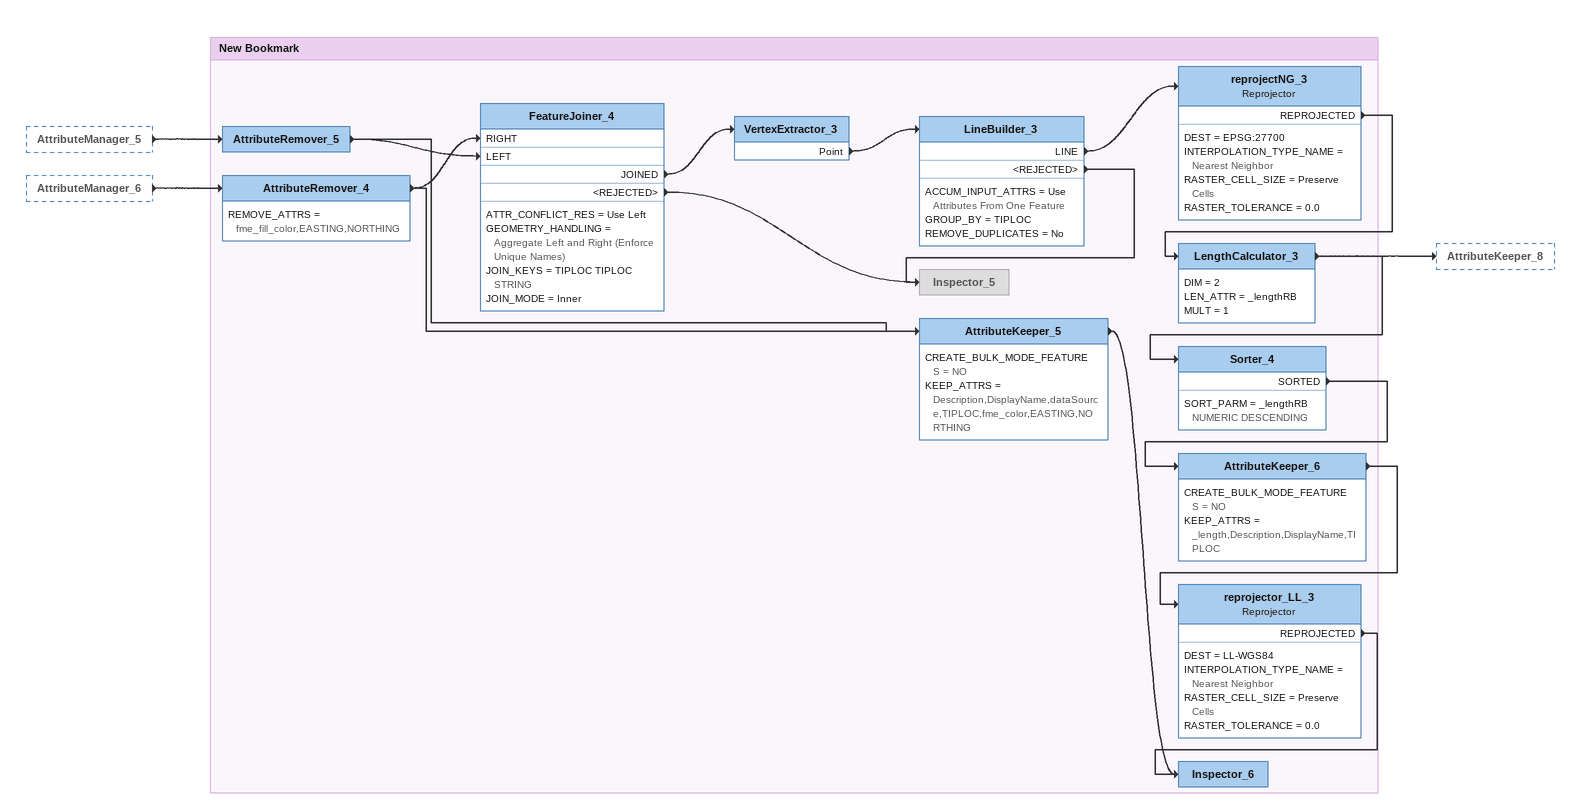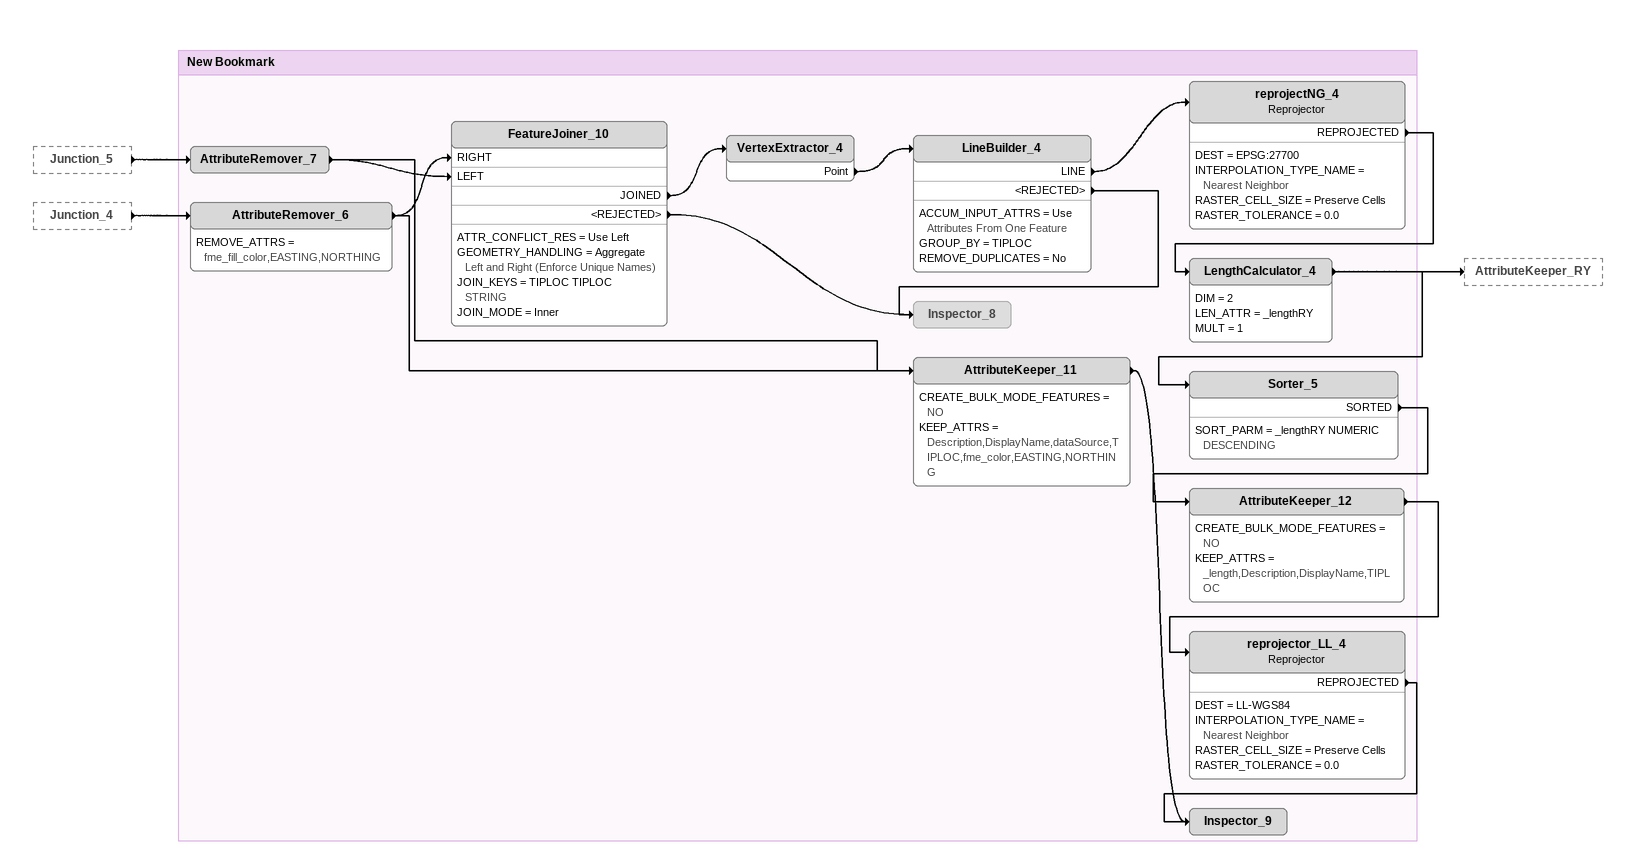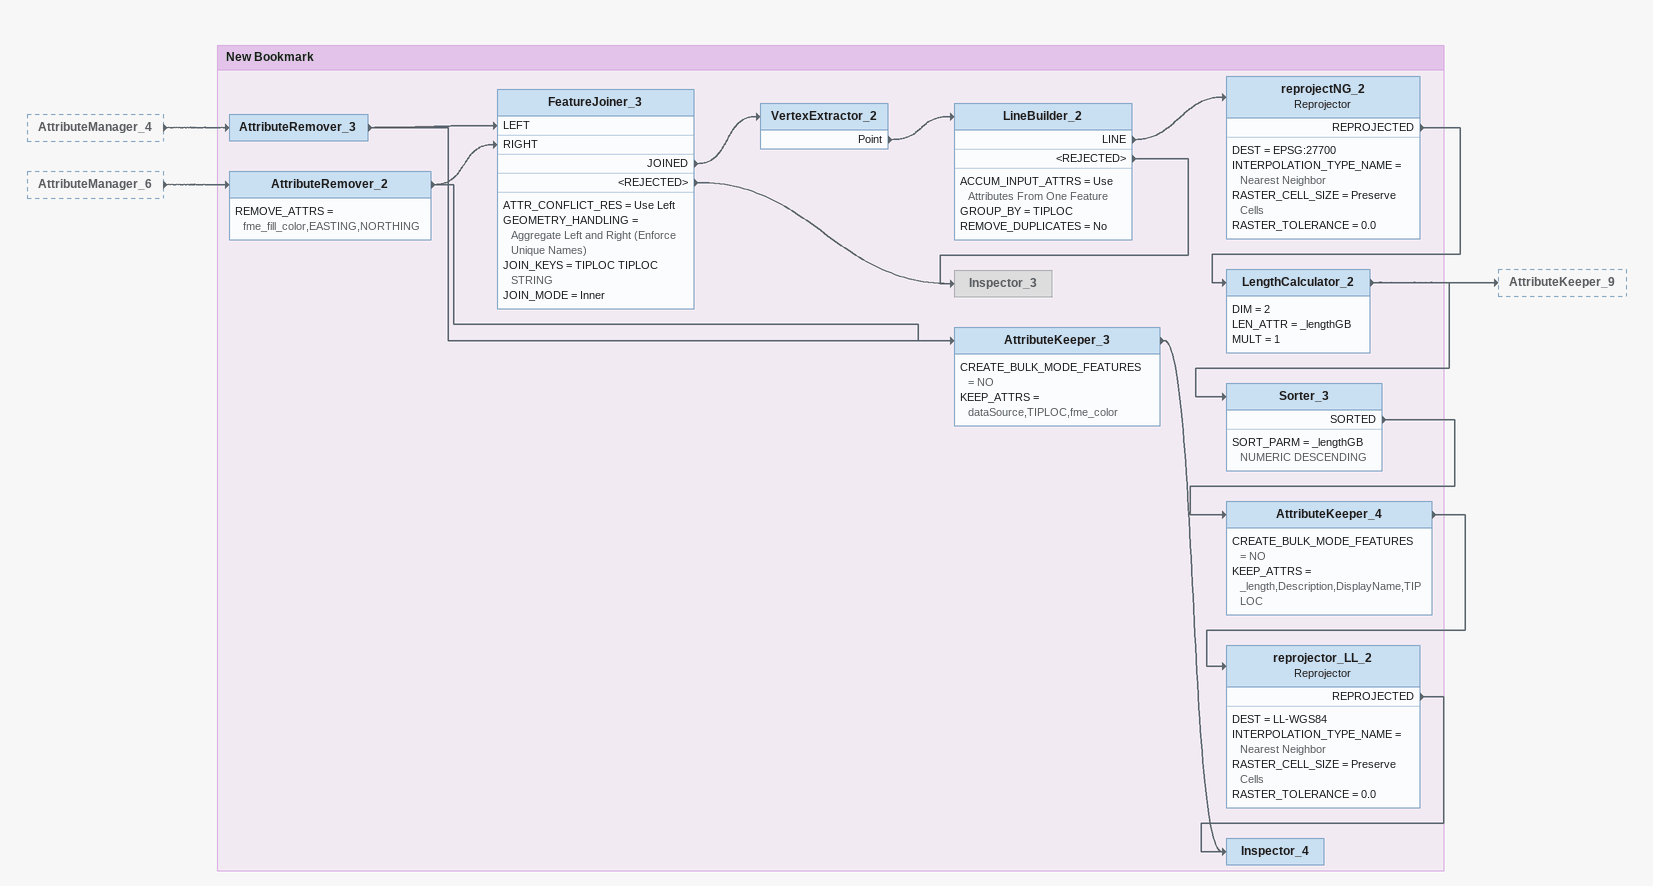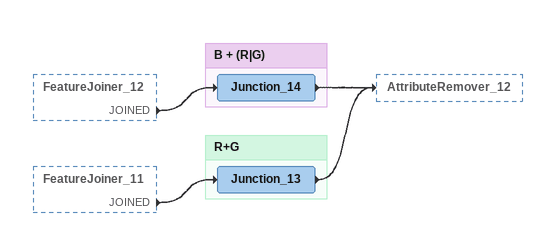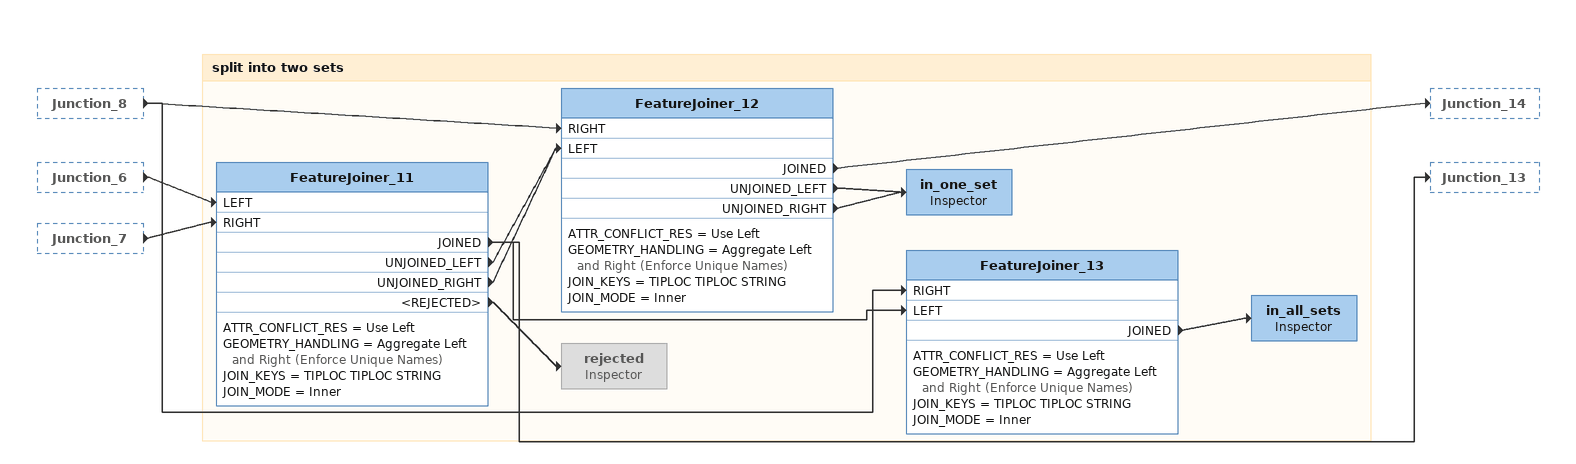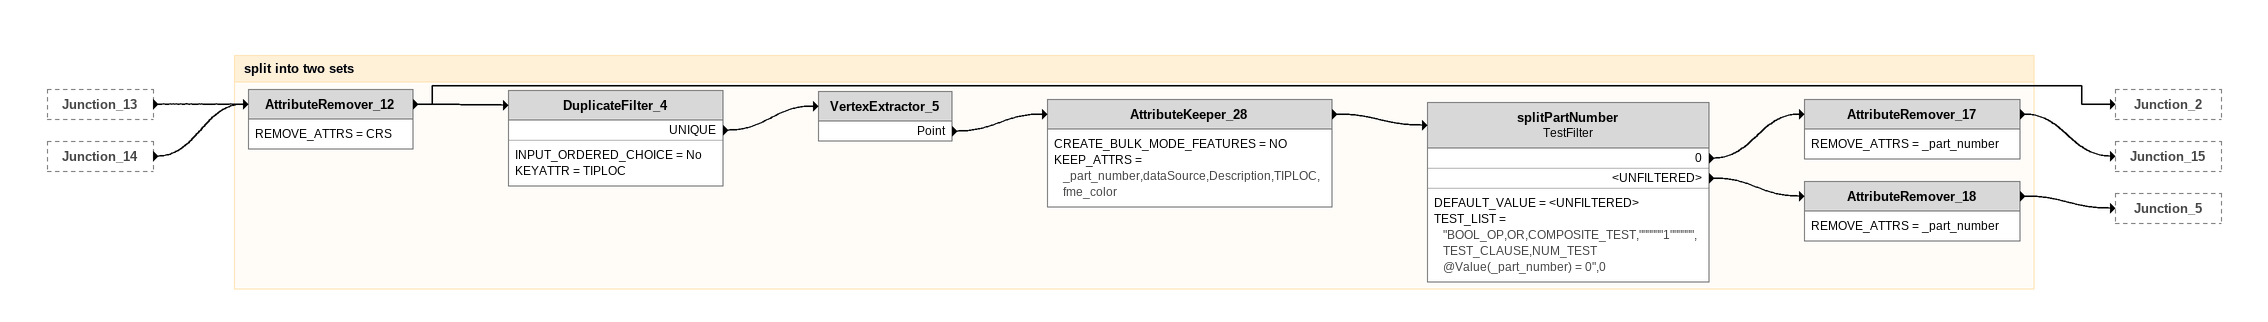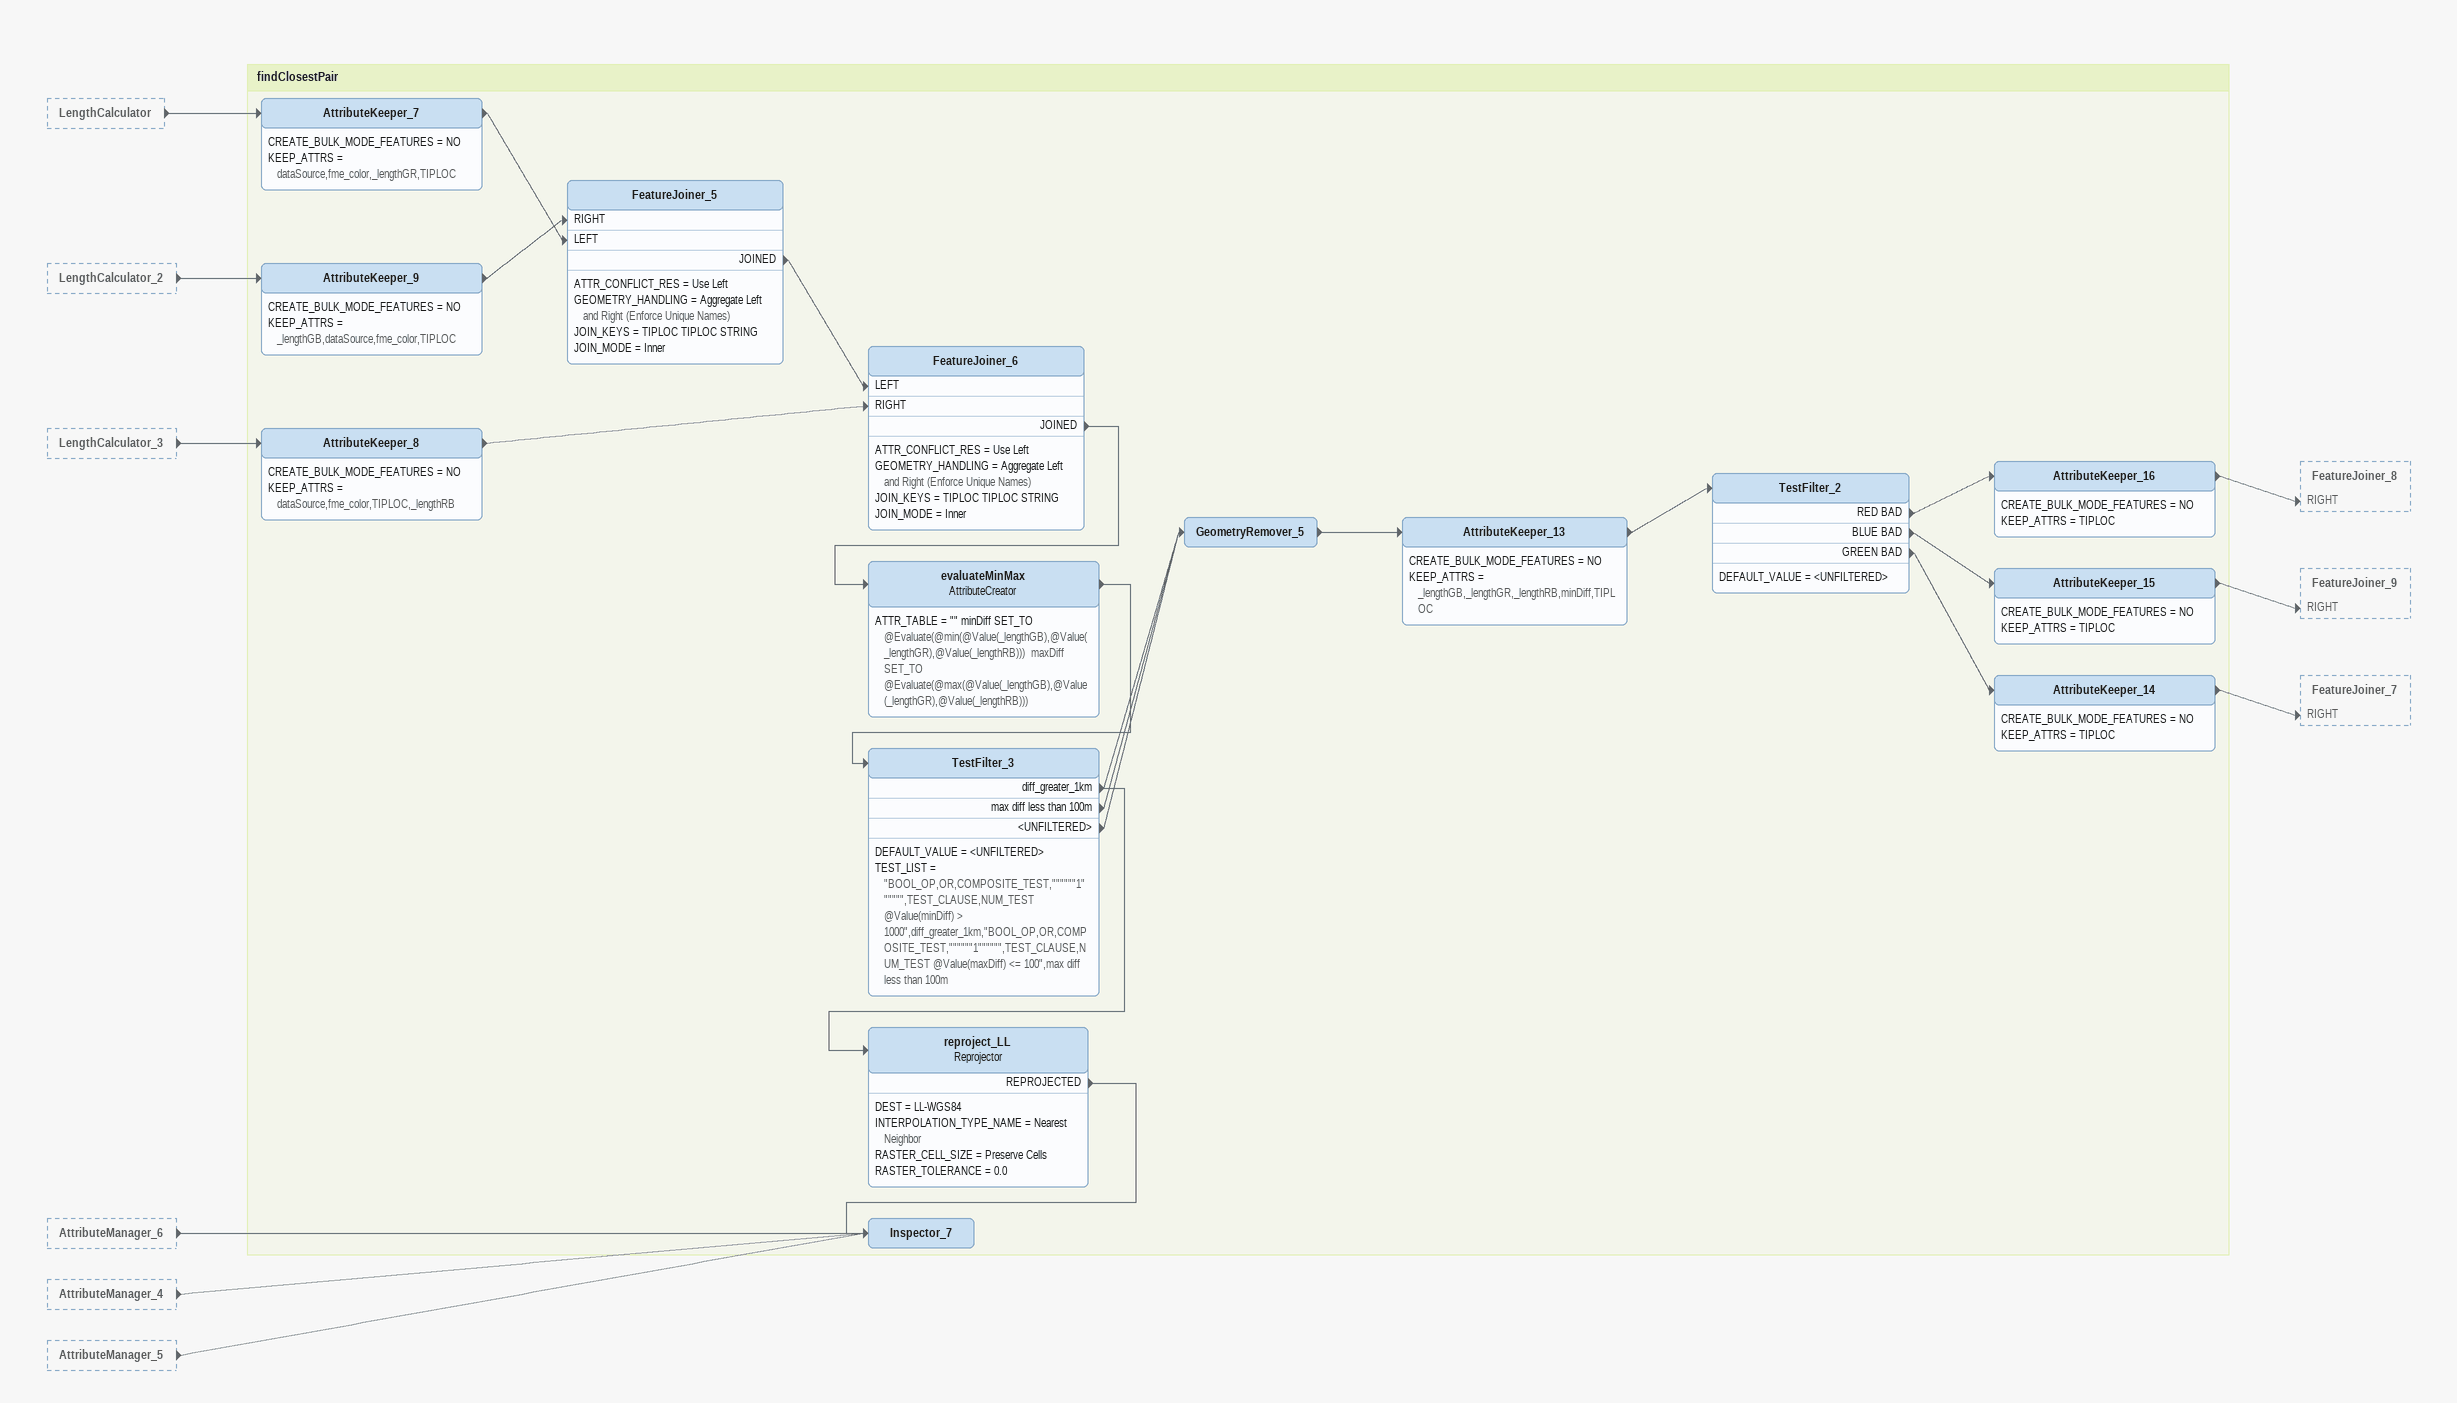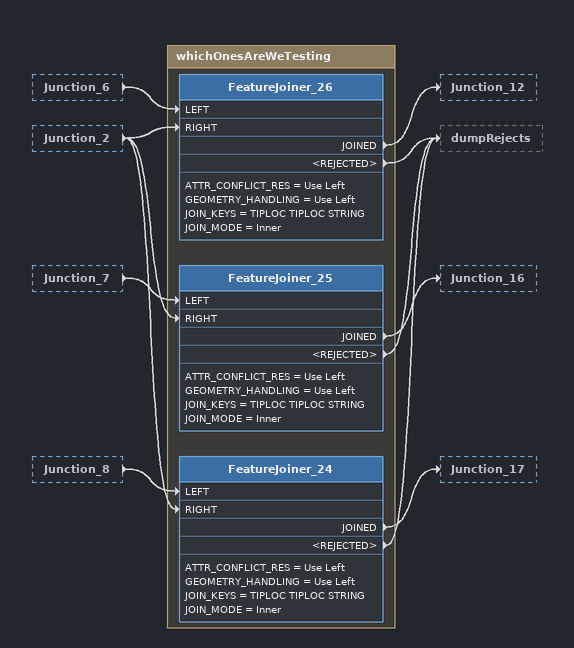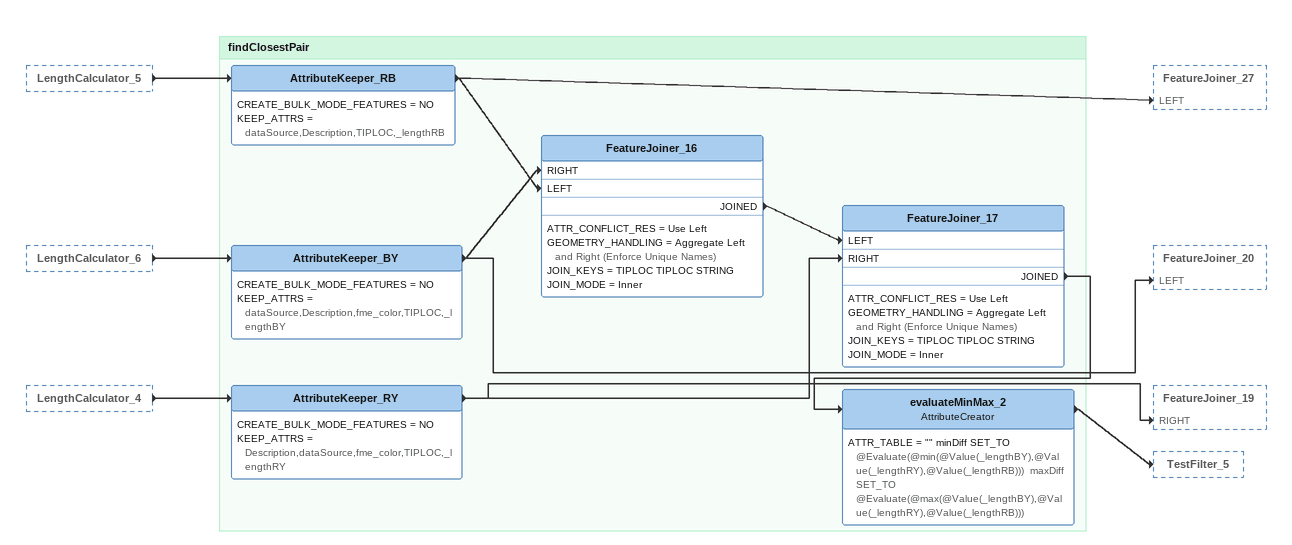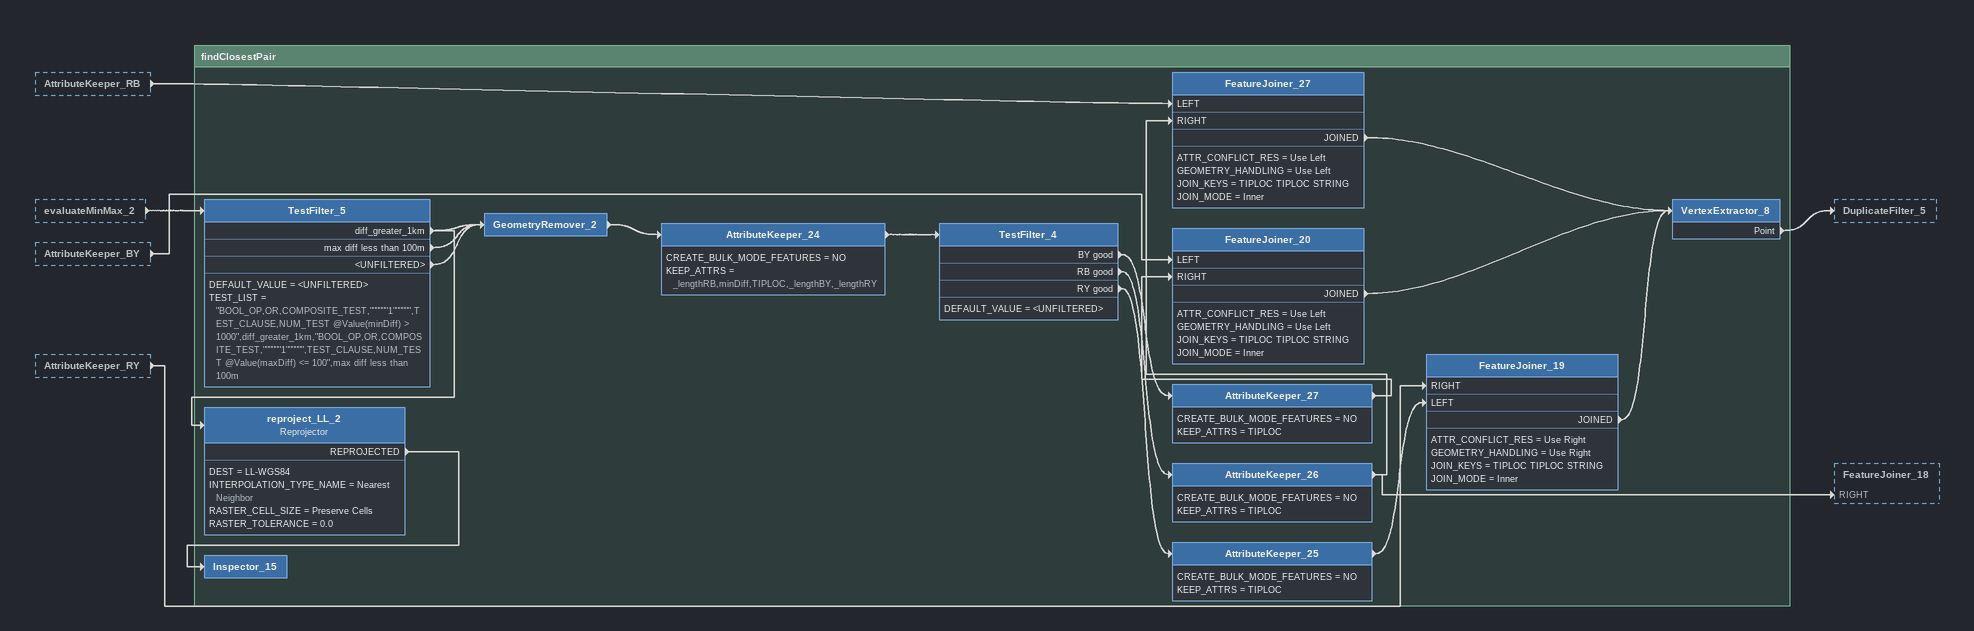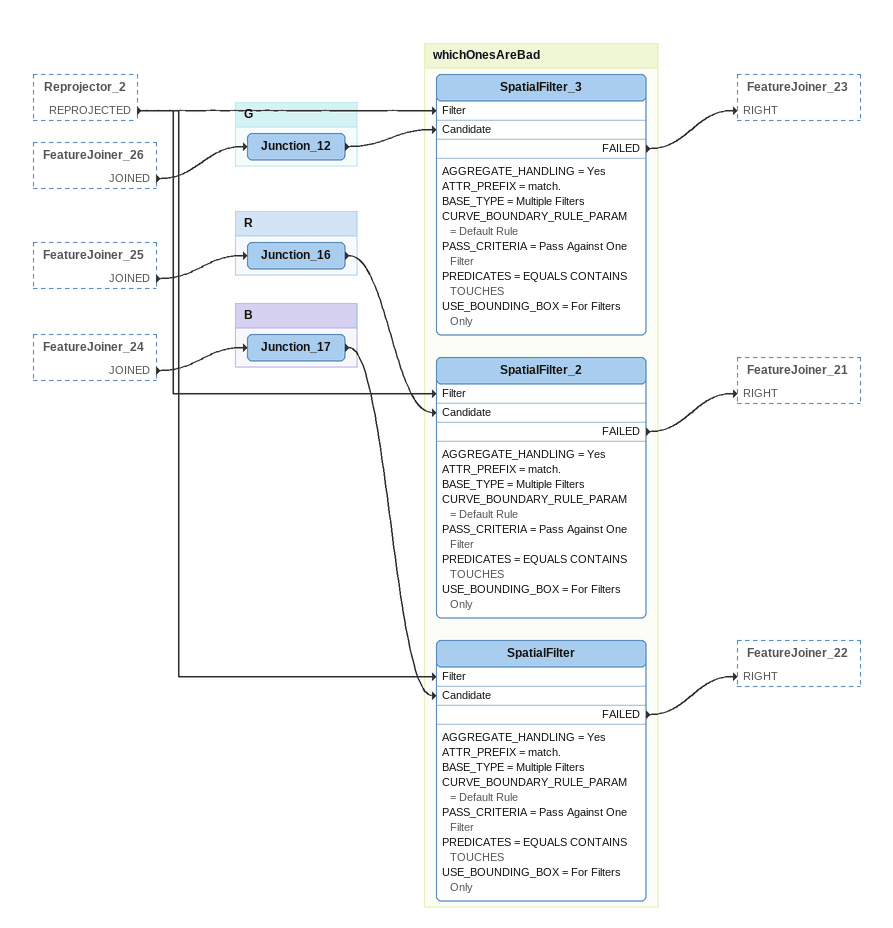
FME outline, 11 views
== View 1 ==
AttributeManager_5 [outside]
    -> AttributeRemover_5
AttributeManager_6 [outside]
    -> AttributeRemover_4

Bookmark: New Bookmark
AttributeRemover_5
    -> AttributeKeeper_5
    -> FeatureJoiner_4 [LEFT]
AttributeRemover_4
    REMOVE_ATTRS = fme_fill_color,EASTING,NORTHING
    -> AttributeKeeper_5
    -> FeatureJoiner_4 [RIGHT]
FeatureJoiner_4
    ATTR_CONFLICT_RES = Use Left
    GEOMETRY_HANDLING = Aggregate Left and Right (Enforce Unique Names)
    JOIN_KEYS = TIPLOC TIPLOC STRING
    JOIN_MODE = Inner
    JOINED -> VertexExtractor_3
    <REJECTED> -> Inspector_5
VertexExtractor_3
    Point -> LineBuilder_3
LineBuilder_3
    ACCUM_INPUT_ATTRS = Use Attributes From One Feature
    GROUP_BY = TIPLOC
    REMOVE_DUPLICATES = No
    LINE -> reprojectNG_3
    <REJECTED> -> Inspector_5
reprojectNG_3: Reprojector
    DEST = EPSG:27700
    INTERPOLATION_TYPE_NAME = Nearest Neighbor
    RASTER_CELL_SIZE = Preserve Cells
    RASTER_TOLERANCE = 0.0
    REPROJECTED -> LengthCalculator_3
LengthCalculator_3
    DIM = 2
    LEN_ATTR = _lengthRB
    MULT = 1
    -> Sorter_4
    -> AttributeKeeper_8
Sorter_4
    SORT_PARM = _lengthRB NUMERIC DESCENDING
    SORTED -> AttributeKeeper_6
AttributeKeeper_6
    CREATE_BULK_MODE_FEATURES = NO
    KEEP_ATTRS = _length,Description,DisplayName,TIPLOC
    -> reprojector_LL_3
reprojector_LL_3: Reprojector
    DEST = LL-WGS84
    INTERPOLATION_TYPE_NAME = Nearest Neighbor
    RASTER_CELL_SIZE = Preserve Cells
    RASTER_TOLERANCE = 0.0
    REPROJECTED -> Inspector_6
Inspector_5 [off]
AttributeKeeper_5
    CREATE_BULK_MODE_FEATURES = NO
    KEEP_ATTRS = Description,DisplayName,dataSource,TIPLOC,fme_color,EASTING,NORTHING
    -> Inspector_6
Inspector_6

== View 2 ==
Junction_5 [outside]
    -> AttributeRemover_7
Junction_4 [outside]
    -> AttributeRemover_6

Bookmark: New Bookmark
AttributeRemover_7
    -> AttributeKeeper_11
    -> FeatureJoiner_10 [LEFT]
AttributeRemover_6
    REMOVE_ATTRS = fme_fill_color,EASTING,NORTHING
    -> AttributeKeeper_11
    -> FeatureJoiner_10 [RIGHT]
FeatureJoiner_10
    ATTR_CONFLICT_RES = Use Left
    GEOMETRY_HANDLING = Aggregate Left and Right (Enforce Unique Names)
    JOIN_KEYS = TIPLOC TIPLOC STRING
    JOIN_MODE = Inner
    JOINED -> VertexExtractor_4
    <REJECTED> -> Inspector_8
VertexExtractor_4
    Point -> LineBuilder_4
LineBuilder_4
    ACCUM_INPUT_ATTRS = Use Attributes From One Feature
    GROUP_BY = TIPLOC
    REMOVE_DUPLICATES = No
    LINE -> reprojectNG_4
    <REJECTED> -> Inspector_8
reprojectNG_4: Reprojector
    DEST = EPSG:27700
    INTERPOLATION_TYPE_NAME = Nearest Neighbor
    RASTER_CELL_SIZE = Preserve Cells
    RASTER_TOLERANCE = 0.0
    REPROJECTED -> LengthCalculator_4
LengthCalculator_4
    DIM = 2
    LEN_ATTR = _lengthRY
    MULT = 1
    -> Sorter_5
    -> AttributeKeeper_RY
Sorter_5
    SORT_PARM = _lengthRY NUMERIC DESCENDING
    SORTED -> AttributeKeeper_12
AttributeKeeper_12
    CREATE_BULK_MODE_FEATURES = NO
    KEEP_ATTRS = _length,Description,DisplayName,TIPLOC
    -> reprojector_LL_4
reprojector_LL_4: Reprojector
    DEST = LL-WGS84
    INTERPOLATION_TYPE_NAME = Nearest Neighbor
    RASTER_CELL_SIZE = Preserve Cells
    RASTER_TOLERANCE = 0.0
    REPROJECTED -> Inspector_9
Inspector_8 [off]
AttributeKeeper_11
    CREATE_BULK_MODE_FEATURES = NO
    KEEP_ATTRS = Description,DisplayName,dataSource,TIPLOC,fme_color,EASTING,NORTHING
    -> Inspector_9
Inspector_9

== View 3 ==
AttributeManager_4 [outside]
    -> AttributeRemover_3
AttributeManager_6 [outside]
    -> AttributeRemover_2

Bookmark: New Bookmark
AttributeRemover_3
    -> AttributeKeeper_3
    -> FeatureJoiner_3 [LEFT]
AttributeRemover_2
    REMOVE_ATTRS = fme_fill_color,EASTING,NORTHING
    -> AttributeKeeper_3
    -> FeatureJoiner_3 [RIGHT]
FeatureJoiner_3
    ATTR_CONFLICT_RES = Use Left
    GEOMETRY_HANDLING = Aggregate Left and Right (Enforce Unique Names)
    JOIN_KEYS = TIPLOC TIPLOC STRING
    JOIN_MODE = Inner
    JOINED -> VertexExtractor_2
    <REJECTED> -> Inspector_3
VertexExtractor_2
    Point -> LineBuilder_2
LineBuilder_2
    ACCUM_INPUT_ATTRS = Use Attributes From One Feature
    GROUP_BY = TIPLOC
    REMOVE_DUPLICATES = No
    LINE -> reprojectNG_2
    <REJECTED> -> Inspector_3
reprojectNG_2: Reprojector
    DEST = EPSG:27700
    INTERPOLATION_TYPE_NAME = Nearest Neighbor
    RASTER_CELL_SIZE = Preserve Cells
    RASTER_TOLERANCE = 0.0
    REPROJECTED -> LengthCalculator_2
LengthCalculator_2
    DIM = 2
    LEN_ATTR = _lengthGB
    MULT = 1
    -> Sorter_3
    -> AttributeKeeper_9
Sorter_3
    SORT_PARM = _lengthGB NUMERIC DESCENDING
    SORTED -> AttributeKeeper_4
AttributeKeeper_4
    CREATE_BULK_MODE_FEATURES = NO
    KEEP_ATTRS = _length,Description,DisplayName,TIPLOC
    -> reprojector_LL_2
reprojector_LL_2: Reprojector
    DEST = LL-WGS84
    INTERPOLATION_TYPE_NAME = Nearest Neighbor
    RASTER_CELL_SIZE = Preserve Cells
    RASTER_TOLERANCE = 0.0
    REPROJECTED -> Inspector_4
Inspector_3 [off]
AttributeKeeper_3
    CREATE_BULK_MODE_FEATURES = NO
    KEEP_ATTRS = dataSource,TIPLOC,fme_color
    -> Inspector_4
Inspector_4

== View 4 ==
FeatureJoiner_12 [outside]
    JOINED -> Junction_14
FeatureJoiner_11 [outside]
    JOINED -> Junction_13

Bookmark: R+G
Junction_13
    -> AttributeRemover_12

Bookmark: B + (R|G)
Junction_14
    -> AttributeRemover_12

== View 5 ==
Junction_8 [outside]
    -> FeatureJoiner_12 [RIGHT]
    -> FeatureJoiner_13 [RIGHT]
Junction_6 [outside]
    -> FeatureJoiner_11 [LEFT]
Junction_7 [outside]
    -> FeatureJoiner_11 [RIGHT]

Bookmark: split into two sets
FeatureJoiner_11
    ATTR_CONFLICT_RES = Use Left
    GEOMETRY_HANDLING = Aggregate Left and Right (Enforce Unique Names)
    JOIN_KEYS = TIPLOC TIPLOC STRING
    JOIN_MODE = Inner
    JOINED -> FeatureJoiner_13 [LEFT]
    JOINED -> Junction_13
    UNJOINED_LEFT -> FeatureJoiner_12 [LEFT]
    UNJOINED_RIGHT -> FeatureJoiner_12 [LEFT]
    <REJECTED> -> rejected
rejected: Inspector [off]
FeatureJoiner_12
    ATTR_CONFLICT_RES = Use Left
    GEOMETRY_HANDLING = Aggregate Left and Right (Enforce Unique Names)
    JOIN_KEYS = TIPLOC TIPLOC STRING
    JOIN_MODE = Inner
    JOINED -> Junction_14
    UNJOINED_LEFT -> in_one_set
    UNJOINED_RIGHT -> in_one_set
in_one_set: Inspector
FeatureJoiner_13
    ATTR_CONFLICT_RES = Use Left
    GEOMETRY_HANDLING = Aggregate Left and Right (Enforce Unique Names)
    JOIN_KEYS = TIPLOC TIPLOC STRING
    JOIN_MODE = Inner
    JOINED -> in_all_sets
in_all_sets: Inspector

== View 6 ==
Junction_13 [outside]
    -> AttributeRemover_12
Junction_14 [outside]
    -> AttributeRemover_12

Bookmark: split into two sets
AttributeRemover_12
    REMOVE_ATTRS = CRS
    -> DuplicateFilter_4
    -> Junction_2
DuplicateFilter_4
    INPUT_ORDERED_CHOICE = No
    KEYATTR = TIPLOC
    UNIQUE -> VertexExtractor_5
VertexExtractor_5
    Point -> AttributeKeeper_28
AttributeKeeper_28
    CREATE_BULK_MODE_FEATURES = NO
    KEEP_ATTRS = _part_number,dataSource,Description,TIPLOC,fme_color
    -> splitPartNumber
splitPartNumber: TestFilter
    DEFAULT_VALUE = <UNFILTERED>
    TEST_LIST = "BOOL_OP,OR,COMPOSITE_TEST,""""""1"""""",TEST_CLAUSE,NUM_TEST @Value(_part_number) = 0",0
    0 -> AttributeRemover_17
    <UNFILTERED> -> AttributeRemover_18
AttributeRemover_17
    REMOVE_ATTRS = _part_number
    -> Junction_15
AttributeRemover_18
    REMOVE_ATTRS = _part_number
    -> Junction_5

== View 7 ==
LengthCalculator [outside]
    -> AttributeKeeper_7
LengthCalculator_2 [outside]
    -> AttributeKeeper_9
LengthCalculator_3 [outside]
    -> AttributeKeeper_8
AttributeManager_6 [outside]
    -> Inspector_7
AttributeManager_4 [outside]
    -> Inspector_7
AttributeManager_5 [outside]
    -> Inspector_7

Bookmark: findClosestPair
AttributeKeeper_7
    CREATE_BULK_MODE_FEATURES = NO
    KEEP_ATTRS = dataSource,fme_color,_lengthGR,TIPLOC
    -> FeatureJoiner_5 [LEFT]
AttributeKeeper_9
    CREATE_BULK_MODE_FEATURES = NO
    KEEP_ATTRS = _lengthGB,dataSource,fme_color,TIPLOC
    -> FeatureJoiner_5 [RIGHT]
FeatureJoiner_5
    ATTR_CONFLICT_RES = Use Left
    GEOMETRY_HANDLING = Aggregate Left and Right (Enforce Unique Names)
    JOIN_KEYS = TIPLOC TIPLOC STRING
    JOIN_MODE = Inner
    JOINED -> FeatureJoiner_6 [LEFT]
AttributeKeeper_8
    CREATE_BULK_MODE_FEATURES = NO
    KEEP_ATTRS = dataSource,fme_color,TIPLOC,_lengthRB
    -> FeatureJoiner_6 [RIGHT]
FeatureJoiner_6
    ATTR_CONFLICT_RES = Use Left
    GEOMETRY_HANDLING = Aggregate Left and Right (Enforce Unique Names)
    JOIN_KEYS = TIPLOC TIPLOC STRING
    JOIN_MODE = Inner
    JOINED -> evaluateMinMax
evaluateMinMax: AttributeCreator
    ATTR_TABLE = "" minDiff SET_TO @Evaluate(@min(@Value(_lengthGB),@Value(_lengthGR),@Value(_lengthRB)))  maxDiff SET_TO @Evaluate(@max(@Value(_lengthGB),@Value(_lengthGR),@Value(_lengthRB)))
    -> TestFilter_3
TestFilter_3
    DEFAULT_VALUE = <UNFILTERED>
    TEST_LIST = "BOOL_OP,OR,COMPOSITE_TEST,""""""1"""""",TEST_CLAUSE,NUM_TEST @Value(minDiff) > 1000",diff_greater_1km,"BOOL_OP,OR,COMPOSITE_TEST,""""""1"""""",TEST_CLAUSE,NUM_TEST @Value(maxDiff) <= 100",max diff less than 100m
    diff_greater_1km -> GeometryRemover_5
    diff_greater_1km -> reproject_LL
    max diff less than 100m -> GeometryRemover_5
    <UNFILTERED> -> GeometryRemover_5
GeometryRemover_5
    -> AttributeKeeper_13
AttributeKeeper_13
    CREATE_BULK_MODE_FEATURES = NO
    KEEP_ATTRS = _lengthGB,_lengthGR,_lengthRB,minDiff,TIPLOC
    -> TestFilter_2
TestFilter_2
    DEFAULT_VALUE = <UNFILTERED>
    RED BAD -> AttributeKeeper_16
    BLUE BAD -> AttributeKeeper_15
    GREEN BAD -> AttributeKeeper_14
AttributeKeeper_16
    CREATE_BULK_MODE_FEATURES = NO
    KEEP_ATTRS = TIPLOC
    -> FeatureJoiner_8 [RIGHT]
AttributeKeeper_15
    CREATE_BULK_MODE_FEATURES = NO
    KEEP_ATTRS = TIPLOC
    -> FeatureJoiner_9 [RIGHT]
AttributeKeeper_14
    CREATE_BULK_MODE_FEATURES = NO
    KEEP_ATTRS = TIPLOC
    -> FeatureJoiner_7 [RIGHT]
reproject_LL: Reprojector
    DEST = LL-WGS84
    INTERPOLATION_TYPE_NAME = Nearest Neighbor
    RASTER_CELL_SIZE = Preserve Cells
    RASTER_TOLERANCE = 0.0
    REPROJECTED -> Inspector_7
Inspector_7

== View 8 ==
Junction_6 [outside]
    -> FeatureJoiner_26 [LEFT]
Junction_2 [outside]
    -> FeatureJoiner_24 [RIGHT]
    -> FeatureJoiner_25 [RIGHT]
    -> FeatureJoiner_26 [RIGHT]
Junction_7 [outside]
    -> FeatureJoiner_25 [LEFT]
Junction_8 [outside]
    -> FeatureJoiner_24 [LEFT]

Bookmark: whichOnesAreWeTesting
FeatureJoiner_26
    ATTR_CONFLICT_RES = Use Left
    GEOMETRY_HANDLING = Use Left
    JOIN_KEYS = TIPLOC TIPLOC STRING
    JOIN_MODE = Inner
    JOINED -> Junction_12
    <REJECTED> -> dumpRejects
FeatureJoiner_25
    ATTR_CONFLICT_RES = Use Left
    GEOMETRY_HANDLING = Use Left
    JOIN_KEYS = TIPLOC TIPLOC STRING
    JOIN_MODE = Inner
    JOINED -> Junction_16
    <REJECTED> -> dumpRejects
FeatureJoiner_24
    ATTR_CONFLICT_RES = Use Left
    GEOMETRY_HANDLING = Use Left
    JOIN_KEYS = TIPLOC TIPLOC STRING
    JOIN_MODE = Inner
    JOINED -> Junction_17
    <REJECTED> -> dumpRejects

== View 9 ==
LengthCalculator_5 [outside]
    -> AttributeKeeper_RB
LengthCalculator_6 [outside]
    -> AttributeKeeper_BY
LengthCalculator_4 [outside]
    -> AttributeKeeper_RY

Bookmark: findClosestPair
AttributeKeeper_RB
    CREATE_BULK_MODE_FEATURES = NO
    KEEP_ATTRS = dataSource,Description,TIPLOC,_lengthRB
    -> FeatureJoiner_16 [LEFT]
    -> FeatureJoiner_27 [LEFT]
AttributeKeeper_BY
    CREATE_BULK_MODE_FEATURES = NO
    KEEP_ATTRS = dataSource,Description,fme_color,TIPLOC,_lengthBY
    -> FeatureJoiner_16 [RIGHT]
    -> FeatureJoiner_20 [LEFT]
FeatureJoiner_16
    ATTR_CONFLICT_RES = Use Left
    GEOMETRY_HANDLING = Aggregate Left and Right (Enforce Unique Names)
    JOIN_KEYS = TIPLOC TIPLOC STRING
    JOIN_MODE = Inner
    JOINED -> FeatureJoiner_17 [LEFT]
AttributeKeeper_RY
    CREATE_BULK_MODE_FEATURES = NO
    KEEP_ATTRS = Description,dataSource,fme_color,TIPLOC,_lengthRY
    -> FeatureJoiner_17 [RIGHT]
    -> FeatureJoiner_19 [RIGHT]
FeatureJoiner_17
    ATTR_CONFLICT_RES = Use Left
    GEOMETRY_HANDLING = Aggregate Left and Right (Enforce Unique Names)
    JOIN_KEYS = TIPLOC TIPLOC STRING
    JOIN_MODE = Inner
    JOINED -> evaluateMinMax_2
evaluateMinMax_2: AttributeCreator
    ATTR_TABLE = "" minDiff SET_TO @Evaluate(@min(@Value(_lengthBY),@Value(_lengthRY),@Value(_lengthRB)))  maxDiff SET_TO @Evaluate(@max(@Value(_lengthBY),@Value(_lengthRY),@Value(_lengthRB)))
    -> TestFilter_5

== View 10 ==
AttributeKeeper_RB [outside]
    -> FeatureJoiner_27 [LEFT]
evaluateMinMax_2 [outside]
    -> TestFilter_5
AttributeKeeper_BY [outside]
    -> FeatureJoiner_20 [LEFT]
AttributeKeeper_RY [outside]
    -> FeatureJoiner_19 [RIGHT]

Bookmark: findClosestPair
TestFilter_5
    DEFAULT_VALUE = <UNFILTERED>
    TEST_LIST = "BOOL_OP,OR,COMPOSITE_TEST,""""""1"""""",TEST_CLAUSE,NUM_TEST @Value(minDiff) > 1000",diff_greater_1km,"BOOL_OP,OR,COMPOSITE_TEST,""""""1"""""",TEST_CLAUSE,NUM_TEST @Value(maxDiff) <= 100",max diff less than 100m
    diff_greater_1km -> GeometryRemover_2
    diff_greater_1km -> reproject_LL_2
    max diff less than 100m -> GeometryRemover_2
    <UNFILTERED> -> GeometryRemover_2
GeometryRemover_2
    -> AttributeKeeper_24
AttributeKeeper_24
    CREATE_BULK_MODE_FEATURES = NO
    KEEP_ATTRS = _lengthRB,minDiff,TIPLOC,_lengthBY,_lengthRY
    -> TestFilter_4
TestFilter_4
    DEFAULT_VALUE = <UNFILTERED>
    BY good -> AttributeKeeper_27
    RB good -> AttributeKeeper_26
    RY good -> AttributeKeeper_25
AttributeKeeper_27
    CREATE_BULK_MODE_FEATURES = NO
    KEEP_ATTRS = TIPLOC
    -> FeatureJoiner_20 [RIGHT]
FeatureJoiner_20
    ATTR_CONFLICT_RES = Use Left
    GEOMETRY_HANDLING = Use Left
    JOIN_KEYS = TIPLOC TIPLOC STRING
    JOIN_MODE = Inner
    JOINED -> VertexExtractor_8
AttributeKeeper_26
    CREATE_BULK_MODE_FEATURES = NO
    KEEP_ATTRS = TIPLOC
    -> FeatureJoiner_18 [RIGHT]
    -> FeatureJoiner_27 [RIGHT]
FeatureJoiner_27
    ATTR_CONFLICT_RES = Use Left
    GEOMETRY_HANDLING = Use Left
    JOIN_KEYS = TIPLOC TIPLOC STRING
    JOIN_MODE = Inner
    JOINED -> VertexExtractor_8
AttributeKeeper_25
    CREATE_BULK_MODE_FEATURES = NO
    KEEP_ATTRS = TIPLOC
    -> FeatureJoiner_19 [LEFT]
FeatureJoiner_19
    ATTR_CONFLICT_RES = Use Right
    GEOMETRY_HANDLING = Use Right
    JOIN_KEYS = TIPLOC TIPLOC STRING
    JOIN_MODE = Inner
    JOINED -> VertexExtractor_8
VertexExtractor_8
    Point -> DuplicateFilter_5
reproject_LL_2: Reprojector
    DEST = LL-WGS84
    INTERPOLATION_TYPE_NAME = Nearest Neighbor
    RASTER_CELL_SIZE = Preserve Cells
    RASTER_TOLERANCE = 0.0
    REPROJECTED -> Inspector_15
Inspector_15

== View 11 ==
Reprojector_2 [outside]
    REPROJECTED -> SpatialFilter_3 [Filter]
    REPROJECTED -> SpatialFilter_2 [Filter]
    REPROJECTED -> SpatialFilter [Filter]
FeatureJoiner_26 [outside]
    JOINED -> Junction_12
FeatureJoiner_25 [outside]
    JOINED -> Junction_16
FeatureJoiner_24 [outside]
    JOINED -> Junction_17

Bookmark: G
Junction_12
    -> SpatialFilter_3 [Candidate]

Bookmark: R
Junction_16
    -> SpatialFilter_2 [Candidate]

Bookmark: B
Junction_17
    -> SpatialFilter [Candidate]

Bookmark: whichOnesAreBad
SpatialFilter_3
    AGGREGATE_HANDLING = Yes
    ATTR_PREFIX = match.
    BASE_TYPE = Multiple Filters
    CURVE_BOUNDARY_RULE_PARAM = Default Rule
    PASS_CRITERIA = Pass Against One Filter
    PREDICATES = EQUALS CONTAINS TOUCHES
    USE_BOUNDING_BOX = For Filters Only
    FAILED -> FeatureJoiner_23 [RIGHT]
SpatialFilter_2
    AGGREGATE_HANDLING = Yes
    ATTR_PREFIX = match.
    BASE_TYPE = Multiple Filters
    CURVE_BOUNDARY_RULE_PARAM = Default Rule
    PASS_CRITERIA = Pass Against One Filter
    PREDICATES = EQUALS CONTAINS TOUCHES
    USE_BOUNDING_BOX = For Filters Only
    FAILED -> FeatureJoiner_21 [RIGHT]
SpatialFilter
    AGGREGATE_HANDLING = Yes
    ATTR_PREFIX = match.
    BASE_TYPE = Multiple Filters
    CURVE_BOUNDARY_RULE_PARAM = Default Rule
    PASS_CRITERIA = Pass Against One Filter
    PREDICATES = EQUALS CONTAINS TOUCHES
    USE_BOUNDING_BOX = For Filters Only
    FAILED -> FeatureJoiner_22 [RIGHT]
